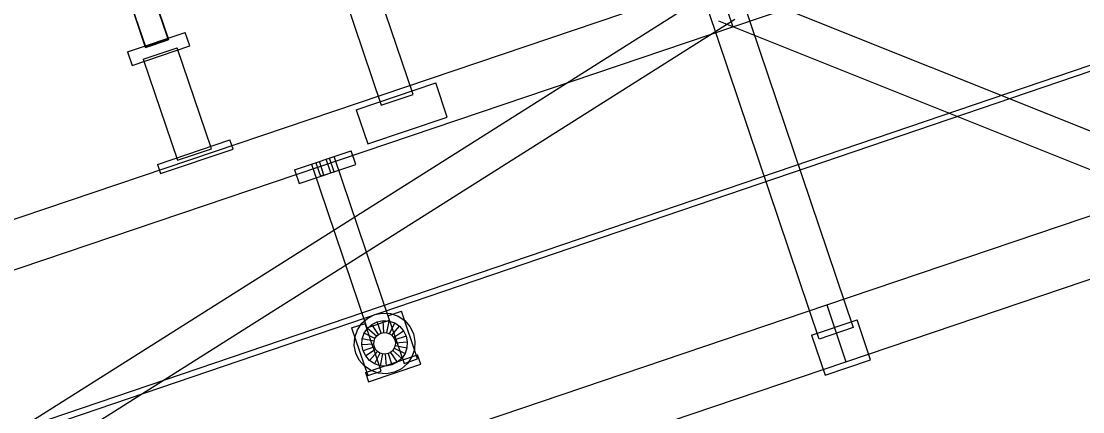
# Model space of a CAD drawing. Header units: millimetres. Extents: x -191664 to 191490, y -197311 to 10263.
# Drawn here: x 9710 to 10596, y 2894 to 3220 of the extents above; entities that cross this region are included whole.
import ezdxf

# ---------------------------------------------------------------- set-up
doc = ezdxf.new("R2010")
doc.units = ezdxf.units.MM
doc.layers.add('COTAS_P', color=1, linetype='Continuous', lineweight=0)
doc.layers.add('lateral_C01', color=7, linetype='Continuous', lineweight=0)
doc.dimstyles.new('PLANTA_100', dxfattribs={"dimtxt": 250, "dimasz": 150, "dimexe": 150, "dimexo": 80, "dimgap": 100, "dimtad": 1, "dimtih": 1, "dimtoh": 1, "dimdec": 1, "dimdsep": 46, "dimcen": 0.09, "dimclrd": 1, "dimclre": 1, "dimclrt": 1, "dimadec": 0, "dimazin": 0, "dimtfac": 1, "dimtdec": 4, "dimtofl": 0, "dimtmove": 0, "dimatfit": 3, "dimfxl": 1, "dimtolj": 1, "dimtzin": 0, "dimarcsym": 0})

# ---------------------------------------------------------------- blocks, each defined once
blk = doc.blocks.new('*D6')
at = {"layer": 'COTAS_P', "color": 1, "lineweight": -2, "transparency": 16777216}
for p, q in [((10918.91, 3565.84), (10640.36, 4390.05)), ((1835.32, 1255.91), (10546.29, 4199.92)), ((1923.74, 525.79), (1645.19, 1349.99))]:
    blk.add_line(p, q, dxfattribs=at)
at = {"layer": 'COTAS_P', "color": 1, "transparency": 16777216}
for points in [[(10538.28, 4223.6), (10554.29, 4176.23), (10688.39, 4247.94)], [(1827.32, 1279.6), (1843.33, 1232.23), (1693.22, 1207.89)]]:
    blk.add_solid(points, dxfattribs=at)
at = {"layer": 'Defpoints', "color": 0, "transparency": 16777216}
for p in [(10688.39, 4247.94), (10944.53, 3490.06), (1949.36, 450)]:
    blk.add_point(p, dxfattribs=at)

msp = doc.modelspace()

# ---------------------------------------------------------------- linework, layer by layer
at = {"layer": 'lateral_C01', "color": 139, "true_color": 0x354b57}
for p, q in [((9832.46, 3205.1), (9767.58, 3397.04)), ((9767.66, 3396.8), (9832.54, 3204.86)), ((9813.51, 3198.69), (9748.63, 3390.64)), ((9813.59, 3198.45), (9748.72, 3390.4)), ((10036.74, 3158.98), (9964.7, 3372.13)), ((9938.18, 3363.17), (10010.22, 3150.01)), ((10303.72, 3215.43), (10625.83, 3324.29)), ((9832.14, 3205.29), (9812.26, 3264.11)), ((9812.52, 3263.33), (9832.4, 3204.51)), ((9154.09, 2869.11), (10290.92, 3253.32)), ((9813.19, 3198.89), (9793.31, 3257.71)), ((9813.46, 3198.1), (9793.57, 3256.92)), ((10290.92, 3253.32), (10303.72, 3215.43)), ((9245.33, 2588.12), (10289.31, 3247.06)), ((9817.04, 3250), (9832.28, 3204.9)), ((10302.89, 3248.31), (10717.84, 3082.43)), ((9813.33, 3198.5), (9798.09, 3243.59)), ((10311.53, 3239.18), (10404.38, 2964.45)), ((10375.96, 2954.84), (10283.11, 3229.57)), ((9261.35, 2562.75), (10305.33, 3221.69)), ((10291.75, 3220.45), (10706.71, 3054.57)), ((9166.89, 2831.22), (10303.72, 3215.43)), ((9798.42, 3194.51), (9846.55, 3210.78)), ((9850.39, 3199.41), (9846.55, 3210.78)), ((9832.14, 3205.29), (9813.19, 3198.89)), ((9832.28, 3204.9), (9813.33, 3198.5)), ((9813.46, 3198.1), (9832.4, 3204.51)), ((9832.46, 3205.1), (9813.51, 3198.69)), ((9813.59, 3198.45), (9832.54, 3204.86)), ((9832.4, 3204.51), (9832.14, 3205.29)), ((9832.54, 3204.86), (9832.46, 3205.1)), ((9798.42, 3194.51), (9802.26, 3183.15)), ((9802.26, 3183.15), (9850.39, 3199.41)), ((9811.47, 3188.37), (9839.9, 3197.98)), ((9813.19, 3198.89), (9813.46, 3198.1)), ((9813.51, 3198.69), (9813.59, 3198.45)), ((9868.38, 3113.69), (9839.9, 3197.98)), ((9811.47, 3188.37), (9839.96, 3104.08)), ((9989.36, 3146.13), (10055.68, 3168.54)), ((10065.28, 3140.12), (10055.68, 3168.54)), ((10010.22, 3150.01), (10036.74, 3158.98)), ((9989.36, 3146.13), (9998.97, 3117.71)), ((9998.97, 3117.71), (10065.28, 3140.12)), ((9823.22, 3100.54), (9883.85, 3121.03)), ((9886.41, 3113.45), (9883.85, 3121.03)), ((9825.78, 3092.96), (9886.41, 3113.45)), ((9839.96, 3104.08), (9868.38, 3113.69)), ((9937.71, 3095.95), (9985.08, 3111.96)), ((9988.92, 3100.59), (9985.08, 3111.96)), ((9951.92, 3100.75), (9970.87, 3107.16)), ((10017.04, 2970.55), (9970.87, 3107.16)), ((9823.22, 3100.54), (9825.78, 3092.96)), ((9937.71, 3095.95), (9941.55, 3084.58)), ((9941.55, 3084.58), (9988.92, 3100.59)), ((9951.92, 3100.75), (9998.09, 2964.15)), ((10382.17, 2983.33), (10704.27, 3092.19)), ((10398.18, 2935.96), (10720.28, 3044.82)), ((9245.34, 2599.12), (10382.17, 2983.33)), ((10382.17, 2983.33), (10398.18, 2935.96)), ((9998.09, 2964.15), (10017.04, 2970.55)), ((10015.76, 2974.34), (10027.12, 2978.18)), ((10015.76, 2974.34), (10029.2, 2934.55)), ((10040.57, 2938.39), (10027.12, 2978.18)), ((10369.62, 2957.98), (10407.52, 2970.78)), ((10418.72, 2937.63), (10407.52, 2970.78)), ((9985.44, 2964.09), (9996.81, 2967.93)), ((9985.44, 2964.09), (9998.89, 2924.3)), ((10010.26, 2928.15), (9996.81, 2967.93)), ((10404.38, 2964.45), (10375.96, 2954.84)), ((10369.62, 2957.98), (10380.83, 2924.82)), ((9261.34, 2551.75), (10398.18, 2935.96)), ((9996.98, 2926.83), (10040.56, 2941.55)), ((10029.2, 2934.55), (10040.57, 2938.39)), ((10043.12, 2933.97), (10040.56, 2941.55)), ((10380.83, 2924.82), (10418.72, 2937.63)), ((9996.98, 2926.83), (9999.54, 2919.25)), ((9998.89, 2924.3), (10010.26, 2928.15)), ((9999.54, 2919.25), (10043.12, 2933.97))]:
    msp.add_line(p, q, dxfattribs=at)
at = {"layer": 'lateral_C01', "color": 251, "true_color": 0x586d65}
for p, q in [((2012.49, 264.24), (11002.45, 3319.63)), ((2014.1, 259.5), (11004.06, 3314.9))]:
    msp.add_line(p, q, dxfattribs=at)
at = {"layer": 'lateral_C01', "color": 9, "true_color": 0xbdc8cc}
for p, q in [((9955.71, 3102.04), (9958.55, 3103)), ((9958.55, 3103), (9964.24, 3104.92)), ((9962.39, 3091.63), (9958.55, 3103)), ((9964.24, 3104.92), (9967.08, 3105.88)), ((9968.08, 3093.55), (9964.24, 3104.92)), ((9970.92, 3094.51), (9967.08, 3105.88)), ((9955.71, 3102.04), (9959.55, 3090.67)), ((9968.08, 3093.55), (9970.92, 3094.51)), ((9962.39, 3091.63), (9959.55, 3090.67)), ((9962.39, 3091.63), (9968.08, 3093.55))]:
    msp.add_line(p, q, dxfattribs=at)
at = {"layer": 'lateral_C01', "color": 252, "true_color": 0x83939a}
for p, q in [((9993.93, 2968.01), (9998.92, 2972.38)), ((9998.92, 2972.38), (10004.87, 2975.3)), ((10004.87, 2975.3), (10011.38, 2976.59)), ((10011.38, 2976.59), (10017.99, 2976.15)), ((10017.99, 2976.15), (10024.27, 2974.01)), ((10024.27, 2974.01), (10029.78, 2970.32)), ((10029.78, 2970.32), (10034.14, 2965.33)), ((9988.1, 2956.23), (9990.24, 2962.51)), ((9990.24, 2962.51), (9993.93, 2968.01)), ((10034.14, 2965.33), (10037.07, 2959.37)), ((9987.66, 2949.61), (9988.1, 2956.23)), ((10037.07, 2959.37), (10038.35, 2952.87)), ((10038.35, 2952.87), (10037.91, 2946.25)), ((9988.94, 2943.11), (9987.66, 2949.61)), ((9991.87, 2937.16), (9988.94, 2943.11)), ((10037.91, 2946.25), (10035.77, 2939.98)), ((9996.23, 2932.17), (9991.87, 2937.16)), ((10032.08, 2934.47), (10027.09, 2930.1)), ((10035.77, 2939.98), (10032.08, 2934.47)), ((10001.74, 2928.48), (9996.23, 2932.17)), ((10008.02, 2926.34), (10001.74, 2928.48)), ((10014.63, 2925.89), (10008.02, 2926.34)), ((10021.14, 2927.18), (10014.63, 2925.89)), ((10027.09, 2930.1), (10021.14, 2927.18))]:
    msp.add_line(p, q, dxfattribs=at)
at = {"layer": 'lateral_C01', "color": 155, "true_color": 0x617580}
for p, q in [((10006.92, 2969.24), (10011.79, 2970.2)), ((10012.43, 2960.22), (10011.79, 2970.2)), ((10011.79, 2970.2), (10016.74, 2969.87)), ((10014.77, 2960.07), (10016.74, 2969.87)), ((10016.74, 2969.87), (10021.43, 2968.27)), ((9995.98, 2959.67), (9998.74, 2963.79)), ((9998.74, 2963.79), (10002.47, 2967.05)), ((10006.25, 2957.19), (9998.74, 2963.79)), ((10002.47, 2967.05), (10006.92, 2969.24)), ((10008.02, 2958.73), (10002.47, 2967.05)), ((10010.12, 2959.77), (10006.92, 2969.24)), ((10017, 2959.31), (10021.43, 2968.27)), ((10018.95, 2958), (10025.55, 2965.51)), ((10020.5, 2956.23), (10028.82, 2961.78)), ((10021.43, 2968.27), (10025.55, 2965.51)), ((10025.55, 2965.51), (10028.82, 2961.78)), ((10028.82, 2961.78), (10031.01, 2957.33)), ((9994.05, 2950.02), (9994.38, 2954.97)), ((9994.38, 2954.97), (9995.98, 2959.67)), ((10004.18, 2953.01), (9994.38, 2954.97)), ((10004.94, 2955.23), (9995.98, 2959.67)), ((10031.01, 2957.33), (10021.53, 2954.12)), ((10021.99, 2951.82), (10031.97, 2952.46)), ((10031.01, 2957.33), (10031.97, 2952.46)), ((10031.97, 2952.46), (10031.64, 2947.51)), ((10004.02, 2950.67), (9994.05, 2950.02)), ((9995.01, 2945.16), (9994.05, 2950.02)), ((10004.48, 2948.36), (9995.01, 2945.16)), ((9997.19, 2940.71), (9995.01, 2945.16)), ((10005.52, 2946.25), (9997.19, 2940.71)), ((10007.06, 2944.48), (10000.46, 2936.97)), ((10009.01, 2943.18), (10004.58, 2934.21)), ((10018, 2943.75), (10023.54, 2935.43)), ((10019.76, 2945.3), (10027.27, 2938.7)), ((10021.07, 2947.25), (10030.04, 2942.82)), ((10021.83, 2949.47), (10031.64, 2947.51)), ((10031.64, 2947.51), (10030.04, 2942.82)), ((10000.46, 2936.97), (9997.19, 2940.71)), ((10004.58, 2934.21), (10000.46, 2936.97)), ((10009.27, 2932.61), (10004.58, 2934.21)), ((10011.24, 2942.42), (10009.27, 2932.61)), ((10013.58, 2942.26), (10014.22, 2932.28)), ((10015.89, 2942.72), (10019.09, 2933.24)), ((10023.54, 2935.43), (10019.09, 2933.24)), ((10027.27, 2938.7), (10023.54, 2935.43)), ((10030.04, 2942.82), (10027.27, 2938.7)), ((10014.22, 2932.28), (10009.27, 2932.61)), ((10019.09, 2933.24), (10014.22, 2932.28))]:
    msp.add_line(p, q, dxfattribs=at)
at = {"layer": 'lateral_C01', "color": 9, "true_color": 0xbac6cb}
for p, q in [((10004.02, 2950.67), (10004.18, 2953.01)), ((10004.18, 2953.01), (10004.94, 2955.23)), ((10004.94, 2955.23), (10006.25, 2957.19)), ((10006.25, 2957.19), (10008.02, 2958.73)), ((10008.02, 2958.73), (10010.12, 2959.77)), ((10010.12, 2959.77), (10012.43, 2960.22)), ((10012.43, 2960.22), (10014.77, 2960.07)), ((10014.77, 2960.07), (10017, 2959.31)), ((10017, 2959.31), (10018.95, 2958)), ((10018.95, 2958), (10020.5, 2956.23)), ((10020.5, 2956.23), (10021.53, 2954.12)), ((10021.53, 2954.12), (10021.99, 2951.82)), ((10004.48, 2948.36), (10004.02, 2950.67)), ((10005.52, 2946.25), (10004.48, 2948.36)), ((10007.06, 2944.48), (10005.52, 2946.25)), ((10009.01, 2943.18), (10007.06, 2944.48)), ((10011.24, 2942.42), (10009.01, 2943.18)), ((10018, 2943.75), (10015.89, 2942.72)), ((10019.76, 2945.3), (10018, 2943.75)), ((10021.07, 2947.25), (10019.76, 2945.3)), ((10021.83, 2949.47), (10021.07, 2947.25)), ((10021.99, 2951.82), (10021.83, 2949.47)), ((10013.58, 2942.26), (10011.24, 2942.42)), ((10015.89, 2942.72), (10013.58, 2942.26))]:
    msp.add_line(p, q, dxfattribs=at)

# ---------------------------------------------------------------- dimensions: what is measured, and where the dimension line sits
at = {"layer": 'COTAS_P'}
dim = msp.add_aligned_dim(p1=(1949.36, 450), p2=(10944.53, 3490.06), distance=800, text='<> P', dimstyle='PLANTA_100', dxfattribs=at)
dim.commit()
dim.dimension.update_dxf_attribs({"geometry": '*D6', "text_midpoint": (6190.8, 2727.91)})

doc.saveas('drawing.dxf')
